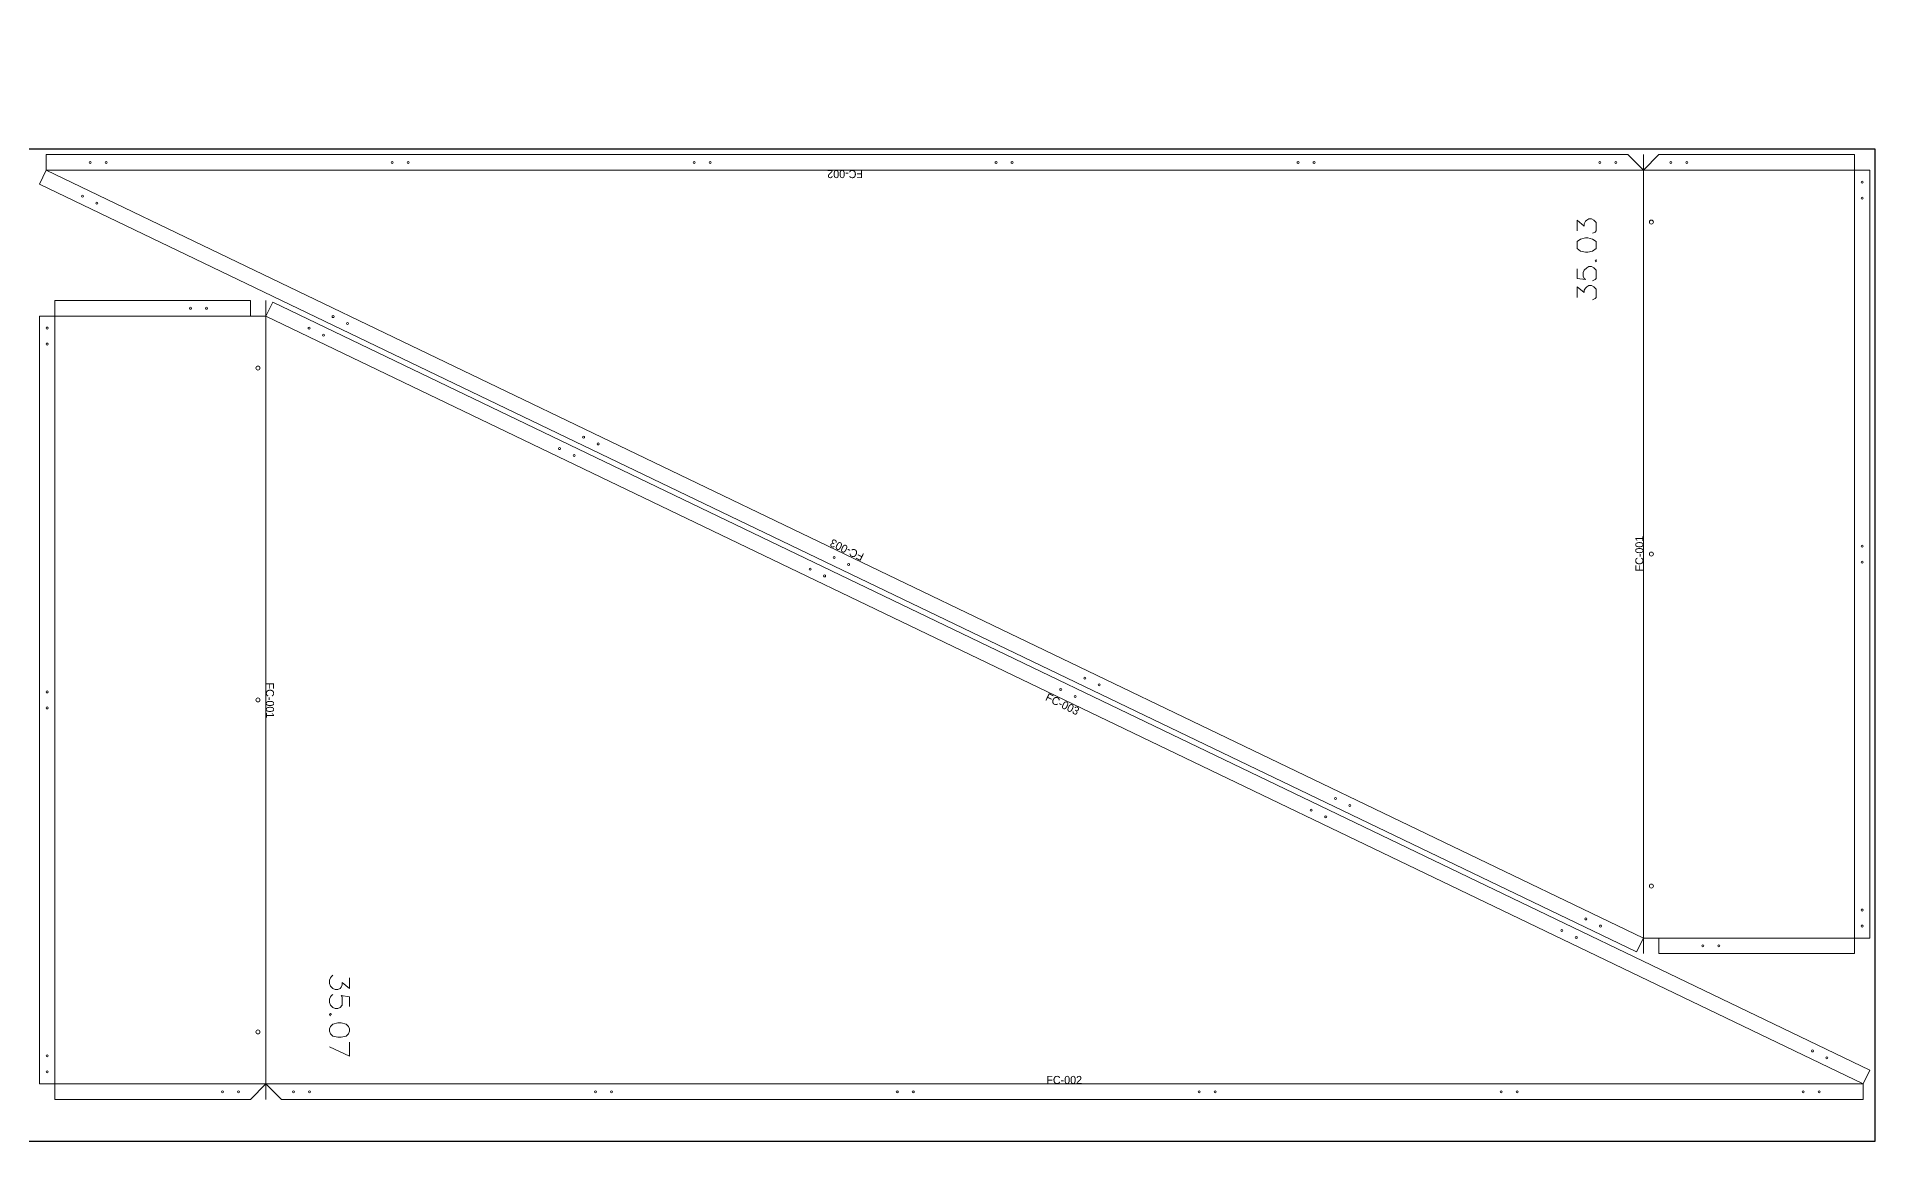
# Model space of a CAD drawing. Header units: inches. Extents: x 332 to 2802, y 519 to 598.
# Drawn here: x 457.4 to 572.3, y 529 to 598 of the extents above; entities that cross this region are included whole.
import ezdxf
from ezdxf.enums import TextEntityAlignment as Align

# ---------------------------------------------------------------- set-up
doc = ezdxf.new("R2010")
doc.units = ezdxf.units.IN
doc.header["$MEASUREMENT"] = 0
for name, color, linetype, lineweight in [('ACM_Layer 1_Router Offset_Panel Cut', 1, 'Continuous', 9), ('ACM_Layer 3_Open Offset Countour_Route Lines', 4, 'Continuous', 9), ('ACM_Layer 4_Drill Centers_Rivet Holes', 3, 'Continuous', 9), ('ACM_Layer 5_Drill Centers_Weep Holes', 6, 'Continuous', 9)]:
    doc.layers.add(name, color=color, linetype=linetype, lineweight=lineweight)
doc.layers.add('ACM_Reference_F-Clip', color=30, linetype='Continuous')
doc.layers.add('ACM_Reference_Text', color=7, linetype='Continuous')

# ---------------------------------------------------------------- blocks, each defined once
blk = doc.blocks.new('*U147')
blk.add_lwpolyline([(-98, -34.48), (142, -34.48), (142, 27.52), (-98, 27.52)], close=True)
at = {"insert": (-15.94, 34.48), "char_height": 5, "attachment_point": 1}
blk.add_mtext_dynamic_manual_height_columns('62X240', width=43.9641, gutter_width=1, heights=[0], dxfattribs=at)
blk = doc.blocks.new('*U148')
at = {"color": 0, "linetype": 'ByBlock', "lineweight": -2, "transparency": 16777216}
blk.add_blockref('*U147', (0, 0), dxfattribs=at)

msp = doc.modelspace()

# ---------------------------------------------------------------- linework, layer by layer
at = {"layer": 'ACM_Layer 1_Router Offset_Panel Cut'}
for points in [[(556.8, 590.67), (557.77, 589.7), (558.74, 590.67), (570.96, 590.67), (570.96, 589.7), (571.93, 589.7), (571.93, 541.7), (570.96, 541.7), (570.96, 540.73), (558.74, 540.73), (558.74, 541.7), (557.77, 541.7), (557.35, 540.83), (457.54, 588.83), (457.96, 589.7), (457.96, 590.67)], [(472.67, 531.61), (471.7, 532.58), (470.73, 531.61), (458.51, 531.61), (458.51, 532.58), (457.54, 532.58), (457.54, 580.58), (458.51, 580.58), (458.51, 581.55), (470.73, 581.55), (470.73, 580.58), (471.7, 580.58), (472.12, 581.45), (571.93, 533.45), (571.51, 532.58), (571.51, 531.61)]]:
    msp.add_lwpolyline(points, close=True, dxfattribs=at)
at = {"layer": 'ACM_Layer 3_Open Offset Countour_Route Lines'}
for p, q in [((457.96, 589.7), (457.96, 590.67)), ((557.77, 589.7), (556.8, 590.67)), ((557.77, 590.67), (557.77, 540.73)), ((557.77, 589.7), (558.74, 590.67)), ((570.96, 590.67), (570.96, 540.73)), ((457.96, 589.7), (457.54, 588.83)), ((457.96, 589.7), (571.93, 589.7)), ((557.77, 541.7), (457.96, 589.7)), ((458.51, 531.61), (458.51, 581.55)), ((470.73, 580.58), (470.73, 581.55)), ((471.7, 531.61), (471.7, 581.55)), ((471.7, 580.58), (472.12, 581.45)), ((457.54, 580.58), (471.7, 580.58)), ((471.7, 580.58), (571.51, 532.58)), ((557.77, 541.7), (557.35, 540.83)), ((571.93, 541.7), (557.77, 541.7)), ((558.74, 541.7), (558.74, 540.73)), ((571.51, 532.58), (571.93, 533.45)), ((571.51, 532.58), (457.54, 532.58)), ((471.7, 532.58), (470.73, 531.61)), ((471.7, 532.58), (472.67, 531.61)), ((571.51, 532.58), (571.51, 531.61))]:
    msp.add_line(p, q, dxfattribs=at)
at = {"layer": 'ACM_Layer 4_Drill Centers_Rivet Holes'}
for centre in [(460.71, 590.18), (461.71, 590.18), (479.58, 590.18), (480.58, 590.18), (498.45, 590.18), (499.45, 590.18), (517.32, 590.18), (518.32, 590.18), (536.19, 590.18), (537.19, 590.18), (555.05, 590.18), (556.05, 590.18), (559.49, 590.18), (560.49, 590.18), (571.45, 588.95), (460.23, 588.07), (461.13, 587.64), (571.45, 587.95), (466.98, 581.06), (467.98, 581.06), (475.89, 580.54), (476.79, 580.11), (458.03, 579.83), (474.39, 579.82), (475.29, 579.39), (458.03, 578.83), (490.04, 572.29), (491.55, 573.01), (492.45, 572.58), (490.95, 571.86), (507.21, 565.48), (571.45, 566.2), (571.45, 565.2), (505.7, 564.76), (506.61, 564.33), (508.11, 565.05), (521.36, 557.23), (522.87, 557.95), (523.77, 557.52), (458.03, 557.08), (458.03, 556.08), (522.26, 556.8), (538.53, 550.42), (537.02, 549.7), (537.92, 549.27), (539.43, 549.99), (571.45, 543.45), (554.18, 542.89), (555.09, 542.45), (571.45, 542.45), (552.68, 542.17), (553.58, 541.74), (561.49, 541.21), (562.49, 541.21), (458.03, 534.33), (568.34, 534.64), (569.24, 534.21), (458.03, 533.33), (468.98, 532.09), (469.98, 532.09), (473.42, 532.09), (474.42, 532.09), (492.29, 532.09), (493.29, 532.09), (511.15, 532.09), (512.15, 532.09), (530.02, 532.09), (531.02, 532.09), (548.89, 532.09), (549.89, 532.09), (567.76, 532.09), (568.76, 532.09)]:
    msp.add_circle(centre, 0.0625, dxfattribs=at)
at = {"layer": 'ACM_Layer 5_Drill Centers_Weep Holes'}
for centre in [(558.27, 586.45), (471.2, 577.33), (558.27, 565.7), (471.2, 556.58), (558.27, 544.95), (471.2, 535.83)]:
    msp.add_circle(centre, 0.125, dxfattribs=at)
at = {"layer": 'ACM_Reference_Text', "lineweight": 0}
for points in [[(553.63, 585.91), (553.63, 586.58), (554.08, 586.2), (554.08, 586.35), (554.15, 586.5), (554.23, 586.58), (554.37, 586.65), (554.52, 586.65), (554.67, 586.58), (554.82, 586.43), (554.82, 586.28), (554.82, 586.05), (554.82, 585.91), (554.75, 585.83), (554.6, 585.76)], [(553.63, 583.53), (553.63, 582.93), (554.15, 582.86), (554.08, 582.93), (554, 583.08), (554, 583.3), (554.08, 583.45), (554.23, 583.6), (554.37, 583.67), (554.52, 583.67), (554.67, 583.6), (554.82, 583.45), (554.82, 583.3), (554.82, 583.08), (554.82, 582.93), (554.75, 582.86), (554.6, 582.78)], [(554.75, 584.05), (554.82, 583.97), (554.82, 584.05), (554.82, 584.12)], [(553.63, 581.74), (553.63, 582.41), (554.08, 582.04), (554.08, 582.19), (554.15, 582.33), (554.23, 582.41), (554.37, 582.48), (554.52, 582.48), (554.67, 582.41), (554.82, 582.26), (554.82, 582.11), (554.82, 581.89), (554.82, 581.74), (554.75, 581.67), (554.6, 581.59)], [(476.92, 539.22), (476.92, 538.55), (476.47, 538.92), (476.47, 538.77), (476.4, 538.63), (476.33, 538.55), (476.18, 538.48), (476.03, 538.48), (475.88, 538.55), (475.73, 538.7), (475.66, 538.85), (475.66, 539.07), (475.73, 539.22), (475.8, 539.29), (475.88, 539.37)], [(476.92, 537.43), (476.92, 538.03), (476.4, 538.1), (476.47, 538.03), (476.47, 537.88), (476.47, 537.66), (476.47, 537.51), (476.33, 537.36), (476.18, 537.29), (476.03, 537.29), (475.88, 537.36), (475.73, 537.51), (475.66, 537.66), (475.66, 537.88), (475.73, 538.03), (475.8, 538.1), (475.88, 538.18)], [(475.8, 536.91), (475.73, 536.99), (475.66, 536.91), (475.73, 536.84)], [(476.92, 535.2), (476.92, 534.31), (475.66, 534.9)]]:
    msp.add_lwpolyline(points, dxfattribs=at)
for points in [[(553.63, 584.94), (553.63, 584.79), (553.85, 584.64), (554.15, 584.57), (554.3, 584.57), (554.6, 584.64), (554.82, 584.79), (554.82, 584.94), (554.82, 585.09), (554.82, 585.24), (554.6, 585.39), (554.3, 585.46), (554.15, 585.46), (553.85, 585.39), (553.63, 585.24), (553.63, 585.09), (553.63, 584.94)], [(476.92, 536.02), (476.85, 536.17), (476.7, 536.32), (476.4, 536.39), (476.18, 536.39), (475.88, 536.32), (475.73, 536.17), (475.66, 536.02), (475.66, 535.87), (475.73, 535.72), (475.88, 535.57), (476.18, 535.5), (476.4, 535.5), (476.7, 535.57), (476.85, 535.72), (476.92, 535.87), (476.92, 536.02)]]:
    msp.add_lwpolyline(points, close=True, dxfattribs=at)

# ---------------------------------------------------------------- block references
msp.add_blockref('*U148', (430.26, 563.48))

# ---------------------------------------------------------------- texts
at = {"layer": 'ACM_Reference_F-Clip'}
for s, rotation, p in [('FC-002', 180, (507.89, 589.45)), ('FC-003', 154.3357, (508, 565.96)), ('FC-001', 90, (557.52, 565.73)), ('FC-001', 270, (471.95, 556.55)), ('FC-003', 334.3357, (521.47, 556.32))]:
    msp.add_text(s, height=0.5, rotation=rotation, dxfattribs=at).set_placement(p, align=Align.MIDDLE_CENTER)
msp.add_text('FC-002', height=0.5, dxfattribs=at).set_placement((521.58, 532.83), align=Align.MIDDLE_CENTER)

doc.saveas('drawing.dxf')
